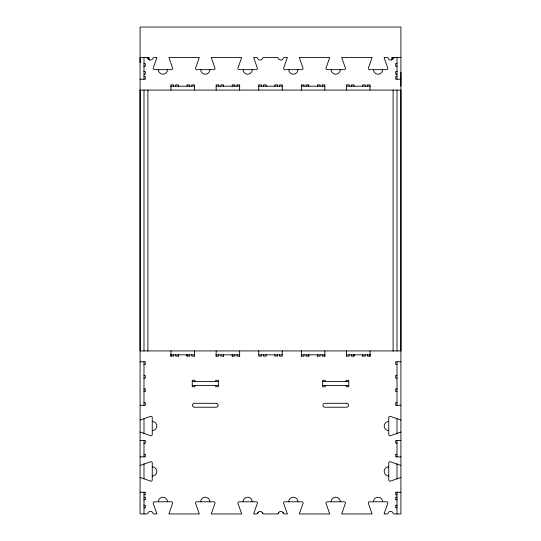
<?xml version="1.0" encoding="UTF-8"?>
<svg xmlns="http://www.w3.org/2000/svg" width="541" height="541" viewBox="0 0 541 541"><rect width="100%" height="100%" fill="white"/><g stroke="black" fill="none" stroke-linecap="round" stroke-linejoin="round"><path stroke-width="0.81" d="M140.078 62.695L140.078 57.481L149.208 57.481L149.208 60.092M173.553 354.835L173.553 356.14L170.949 356.14L170.949 354.653M175.73 354.835L175.73 356.14L178.334 356.14L178.334 354.653M189.641 354.835L189.641 356.14L187.03 356.14L187.03 354.653M191.812 354.835L191.812 356.14L194.422 356.14L194.422 354.653M218.767 354.835L218.767 356.14L216.157 356.14L216.157 354.653M220.938 354.835L220.938 356.14L223.548 356.14L223.548 354.653M234.855 354.835L234.855 356.14L232.245 356.14L232.245 354.653M237.026 354.835L237.026 356.14L239.636 356.14L239.636 354.653M303.974 354.835L303.974 356.14L301.364 356.14L301.364 354.653M306.145 354.835L306.145 356.14L308.755 356.14L308.755 354.653M320.062 354.835L320.062 356.14L317.452 356.14L317.452 354.653M322.233 354.835L322.233 356.14L324.843 356.14L324.843 354.653M349.188 354.835L349.188 356.14L346.578 356.14L346.578 354.653M351.359 354.835L351.359 356.14L353.97 356.14L353.97 354.653M365.27 354.835L365.27 356.14L362.666 356.14L362.666 354.653M367.447 354.835L367.447 356.14L370.051 356.14L370.051 354.653M400.922 86.175L400.922 72.264M400.922 57.481L400.922 27.05L140.078 27.05L140.078 513.95L146.746 513.95A1.305 1.305 0 0 0 147.97 513.078A2.61 2.61 0 0 1 152.893 513.078A1.305 1.305 0 0 0 154.124 513.95L156.87 513.95A1.305 1.305 0 0 0 156.816 513.578L153.144 503.083A1.305 1.305 0 0 1 154.449 501.778L171.402 501.778A1.305 1.305 0 0 1 172.707 503.083L169.035 513.578A1.305 1.305 0 0 0 168.981 513.95L199.237 513.95A1.305 1.305 0 0 0 199.183 513.578L195.511 503.083A1.305 1.305 0 0 1 196.816 501.778L213.769 501.778A1.305 1.305 0 0 1 215.075 503.083L211.396 513.578A1.305 1.305 0 0 0 211.342 513.95L241.604 513.95A1.305 1.305 0 0 0 241.55 513.578L237.871 503.083A1.305 1.305 0 0 1 239.176 501.778L256.13 501.778A1.305 1.305 0 0 1 257.435 503.083L253.763 513.578A1.305 1.305 0 0 0 253.709 513.95L256.461 513.95A1.305 1.305 0 0 0 257.692 513.078A2.61 2.61 0 0 1 262.608 513.078A1.305 1.305 0 0 0 263.839 513.95L277.161 513.95A1.305 1.305 0 0 0 278.392 513.078A2.61 2.61 0 0 1 283.308 513.078A1.305 1.305 0 0 0 284.539 513.95L287.291 513.95A1.305 1.305 0 0 0 287.237 513.578L283.565 503.083A1.305 1.305 0 0 1 284.87 501.778L301.824 501.778A1.305 1.305 0 0 1 303.129 503.083L299.45 513.578A1.305 1.305 0 0 0 299.396 513.95L329.658 513.95A1.305 1.305 0 0 0 329.604 513.578L325.925 503.083A1.305 1.305 0 0 1 327.231 501.778L344.184 501.778A1.305 1.305 0 0 1 345.489 503.083L341.817 513.578A1.305 1.305 0 0 0 341.763 513.95L372.019 513.95A1.305 1.305 0 0 0 371.965 513.578L368.293 503.083A1.305 1.305 0 0 1 369.598 501.778L386.551 501.778A1.305 1.305 0 0 1 387.856 503.083L384.184 513.578A1.305 1.305 0 0 0 384.13 513.95L386.876 513.95A1.305 1.305 0 0 0 388.107 513.078A2.61 2.61 0 0 1 393.03 513.078A1.305 1.305 0 0 0 394.254 513.95L400.922 513.95L400.922 57.481L391.792 57.481L391.792 60.092M257.502 513.423L258.057 512.395M278.209 513.423L278.757 512.395M143.994 63.568L145.299 63.568L145.299 66.178L143.805 66.178M397.006 63.568L395.701 63.568L395.701 66.178L397.195 66.178M143.805 71.608L145.299 71.608L145.299 74.218L143.994 74.218M397.195 71.608L395.701 71.608L395.701 74.218L397.006 74.218M143.994 76.612L145.299 76.612L145.299 79.216L140.078 79.216M397.006 76.612L395.701 76.612L395.701 79.216L400.922 79.216M170.652 86.175L194.422 86.175M216.157 86.175L239.744 86.175M258.28 86.175L282.72 86.175M301.256 86.175L324.843 86.175M346.578 86.175L370.348 86.175M170.949 354.835L194.422 354.835M216.157 354.835L239.636 354.835M258.76 354.835L282.24 354.835M301.364 354.835L324.843 354.835M346.578 354.835L370.051 354.835M140.078 361.794L145.299 361.794L145.299 364.404L143.994 364.404M400.922 361.794L395.701 361.794L395.701 364.404L397.006 364.404M143.994 375.488L145.299 375.488L145.299 378.098L143.805 378.098M397.006 375.488L395.701 375.488L395.701 378.098L397.195 378.098M192.251 381.574L218.334 381.574M322.666 381.574L348.749 381.574M192.251 385.49L218.334 385.49M322.666 385.49L348.749 385.49M143.805 388.965L145.299 388.965L145.299 391.576L143.994 391.576M397.195 388.965L395.701 388.965L395.701 391.576L397.006 391.576M143.994 402.66L145.299 402.66L145.299 405.27L140.078 405.27M397.006 402.66L395.701 402.66L395.701 405.27L400.922 405.27M140.078 440.59L145.299 440.59L145.299 443.194L143.994 443.194M400.922 440.59L395.701 440.59L395.701 443.194L397.006 443.194M143.994 454.284L145.299 454.284L145.299 456.888L140.078 456.888M397.006 454.284L395.701 454.284L395.701 456.888L400.922 456.888M140.078 492.215L145.299 492.215L145.299 494.819L143.994 494.819M400.922 492.215L395.701 492.215L395.701 494.819L397.006 494.819M143.994 497.213L145.299 497.213L145.299 499.823L143.805 499.823M397.006 497.213L395.701 497.213L395.701 499.823L397.195 499.823M143.805 505.253L145.299 505.253L145.299 507.864L143.994 507.864M397.195 505.253L395.701 505.253L395.701 507.864L397.006 507.864M282.943 512.395L283.498 513.423M262.243 512.395L262.791 513.423M397.006 57.481L397.006 79.216M397.006 90.083L397.006 350.926M397.006 361.794L397.006 405.27M397.006 418.748L397.006 433.801M397.006 440.59L397.006 456.888M397.006 463.698L397.006 478.826M397.006 492.215L397.006 513.95M393.097 57.481L393.097 58.969M393.097 90.083L393.097 351.109M370.051 90.083L370.051 84.869L367.447 84.869L367.447 86.175M370.051 350.926L370.051 356.14M365.27 86.175L365.27 84.869L362.666 84.869L362.666 86.357M362.666 354.835L362.666 356.14M353.97 86.357L353.97 84.869L351.359 84.869L351.359 86.175M353.97 354.835L353.97 356.14M349.188 86.175L349.188 84.869L346.578 84.869L346.578 90.083M346.578 350.926L346.578 356.14M346.145 381.574L346.145 380.269L348.749 380.269L348.749 386.788L346.145 386.788L346.145 385.49M325.276 381.574L325.276 380.269L322.666 380.269L322.666 386.788L325.276 386.788L325.276 385.49M324.843 90.083L324.843 84.869L322.233 84.869L322.233 86.175M324.843 350.926L324.843 356.14M320.062 86.175L320.062 84.869L317.452 84.869L317.452 86.357M317.452 354.835L317.452 356.14M308.755 86.357L308.755 84.869L306.145 84.869L306.145 86.175M308.755 354.835L308.755 356.14M303.974 86.175L303.974 84.869L301.364 84.869L301.364 90.083M301.364 350.926L301.364 356.14M282.24 90.083L282.24 84.869L279.629 84.869L279.629 86.175M282.24 350.926L282.24 356.14L279.629 356.14L279.629 354.835M277.459 86.175L277.459 84.869L274.848 84.869L274.848 86.357M277.459 354.835L277.459 356.14L274.848 356.14L274.848 354.653M266.152 86.357L266.152 84.869L263.541 84.869L263.541 86.175M266.152 354.653L266.152 356.14L263.541 356.14L263.541 354.835M261.371 86.175L261.371 84.869L258.76 84.869L258.76 90.083M261.371 354.835L261.371 356.14L258.76 356.14L258.76 350.926M239.636 90.083L239.636 84.869L237.026 84.869L237.026 86.175M239.636 350.926L239.636 356.14M234.855 86.175L234.855 84.869L232.245 84.869L232.245 86.357M232.245 354.835L232.245 356.14M223.548 86.357L223.548 84.869L220.938 84.869L220.938 86.175M223.548 354.835L223.548 356.14M218.767 86.175L218.767 84.869L216.157 84.869L216.157 90.083M216.157 350.926L216.157 356.14M215.724 381.574L215.724 380.269L218.334 380.269L218.334 386.788L215.724 386.788L215.724 385.49M194.855 381.574L194.855 380.269L192.251 380.269L192.251 386.788L194.855 386.788L194.855 385.49M194.422 90.083L194.422 84.869L191.812 84.869L191.812 86.175M194.422 350.926L194.422 356.14M189.641 86.175L189.641 84.869L187.03 84.869L187.03 86.357M187.03 354.835L187.03 356.14M178.334 86.357L178.334 84.869L175.73 84.869L175.73 86.175M178.334 354.835L178.334 356.14M173.553 86.175L173.553 84.869L170.949 84.869L170.949 90.083M170.949 350.926L170.949 356.14M147.903 57.481L147.903 58.969M147.903 90.083L147.903 351.109M143.994 57.481L143.994 79.216M143.994 90.083L143.994 350.926M143.994 361.794L143.994 405.27M143.994 418.748L143.994 433.801M143.994 440.59L143.994 456.888M143.994 463.698L143.994 478.826M143.994 492.215L143.994 513.95M146.746 57.481A1.305 1.305 0 0 1 147.788 58.009L147.97 58.354A2.61 2.61 0 0 0 152.893 58.354A1.305 1.305 0 0 1 154.124 57.481L156.87 57.481A1.305 1.305 0 0 1 156.816 57.853L153.144 68.349A1.305 1.305 0 0 0 153.529 69.275L154.449 69.654L171.402 69.654L172.322 69.275A1.305 1.305 0 0 0 172.707 68.349L169.035 57.853A1.312 1.312 0 0 1 168.981 57.481L199.237 57.481A1.305 1.305 0 0 1 199.183 57.853L195.511 68.349A1.305 1.305 0 0 0 195.889 69.275L196.816 69.654L213.769 69.654L214.689 69.275A1.305 1.305 0 0 0 215.075 68.349L211.396 57.853A1.312 1.312 0 0 1 211.342 57.481L241.604 57.481A1.305 1.305 0 0 1 241.55 57.853L237.871 68.349A1.305 1.305 0 0 0 238.256 69.275L239.176 69.654L256.13 69.654L257.056 69.275A1.305 1.305 0 0 0 257.435 68.349L253.763 57.853A1.312 1.312 0 0 1 253.709 57.481L256.461 57.481A1.305 1.305 0 0 1 257.502 58.009L257.692 58.354A2.61 2.61 0 0 0 262.608 58.354L262.791 58.009A1.305 1.305 0 0 1 263.839 57.481L277.161 57.481A1.305 1.305 0 0 1 278.209 58.009L278.392 58.354A2.61 2.61 0 0 0 283.315 58.354L283.498 58.009A1.305 1.305 0 0 1 284.539 57.481L287.291 57.481A1.305 1.305 0 0 1 287.237 57.853L283.565 68.349A1.305 1.305 0 0 0 283.944 69.275L284.87 69.654L301.824 69.654L302.744 69.275A1.305 1.305 0 0 0 303.129 68.349L299.45 57.853A1.312 1.312 0 0 1 299.396 57.481L329.658 57.481A1.305 1.305 0 0 1 329.604 57.853L325.925 68.349A1.305 1.305 0 0 0 326.311 69.275L327.231 69.654L344.184 69.654L345.111 69.275A1.305 1.305 0 0 0 345.489 68.349L341.817 57.853A1.312 1.312 0 0 1 341.763 57.481L372.019 57.481A1.305 1.305 0 0 1 371.965 57.853L368.293 68.349A1.305 1.305 0 0 0 368.678 69.275L369.598 69.654L386.551 69.654L387.471 69.275A1.305 1.305 0 0 0 387.856 68.349L384.184 57.853A1.312 1.312 0 0 1 384.13 57.481L386.876 57.481A1.305 1.305 0 0 1 387.924 58.009L388.107 58.354A2.61 2.61 0 0 0 393.03 58.354L393.212 58.009A1.305 1.305 0 0 1 394.254 57.481M297.908 69.647A4.565 4.565 0 0 1 293.344 74.218A4.565 4.565 0 0 1 288.779 69.647M340.275 69.647A4.565 4.565 0 0 1 335.711 74.218A4.565 4.565 0 0 1 331.146 69.647M382.643 69.647A4.571 4.571 0 0 1 378.071 74.218A4.571 4.571 0 0 1 373.5 69.647M167.494 69.647A4.565 4.565 0 0 1 162.922 74.218A4.565 4.565 0 0 1 158.357 69.647M209.854 69.647A4.565 4.565 0 0 1 205.289 74.218A4.565 4.565 0 0 1 200.725 69.647M252.221 69.654A4.565 4.565 0 0 1 247.656 74.218A4.565 4.565 0 0 1 243.092 69.654M400.922 432.09A1.305 1.305 0 0 0 400.55 432.144L390.054 435.816A1.305 1.305 0 0 1 388.749 434.511L388.749 417.557A1.305 1.305 0 0 1 390.054 416.252L400.55 419.924A1.305 1.305 0 0 0 400.922 419.985M400.922 465.388A1.305 1.305 0 0 1 400.55 465.334L390.054 461.662A1.305 1.305 0 0 0 388.749 462.968L388.749 479.921A1.305 1.305 0 0 0 390.054 481.226L400.55 477.554A1.305 1.305 0 0 1 400.922 477.5M388.749 476.012A4.565 4.565 0 0 1 384.184 471.448A4.565 4.565 0 0 1 388.749 466.883M140.078 477.5A1.305 1.305 0 0 1 140.45 477.554L150.946 481.226A1.305 1.305 0 0 0 152.251 479.921L152.251 462.968A1.305 1.305 0 0 0 150.946 461.662L140.45 465.334A1.305 1.305 0 0 1 140.078 465.388M152.251 466.883A4.565 4.565 0 0 1 156.816 471.448A4.565 4.565 0 0 1 152.251 476.012M140.078 432.09A1.305 1.305 0 0 1 140.45 432.144L150.946 435.816A1.305 1.305 0 0 0 152.251 434.511L152.251 417.557A1.305 1.305 0 0 0 150.946 416.252L140.45 419.924A1.305 1.305 0 0 1 140.078 419.985M152.251 421.473A4.565 4.565 0 0 1 156.816 426.038A4.565 4.565 0 0 1 152.251 430.602M388.749 430.602A4.565 4.565 0 0 1 384.184 426.038A4.565 4.565 0 0 1 388.749 421.473M373.506 501.778A4.565 4.565 0 0 1 378.071 497.213A4.565 4.565 0 0 1 382.636 501.778M331.146 501.778A4.565 4.565 0 0 1 335.711 497.213A4.565 4.565 0 0 1 340.275 501.778M288.779 501.778A4.565 4.565 0 0 1 293.344 497.213A4.565 4.565 0 0 1 297.908 501.778M243.092 501.778A4.565 4.565 0 0 1 247.656 497.213A4.565 4.565 0 0 1 252.221 501.778M200.725 501.778A4.565 4.565 0 0 1 205.289 497.213A4.565 4.565 0 0 1 209.854 501.778M158.364 501.778A4.565 4.565 0 0 1 162.929 497.213A4.565 4.565 0 0 1 167.494 501.778M140.078 90.083L140.078 350.926L400.922 350.926L400.922 90.083L140.078 90.083M216.157 403.309L194.422 403.309A1.954 1.954 0 0 0 192.468 405.27A1.954 1.954 0 0 0 194.422 407.224L216.157 407.224A1.954 1.954 0 0 0 218.118 405.27A1.954 1.954 0 0 0 216.157 403.309M346.578 403.309L324.843 403.309A1.954 1.954 0 0 0 322.882 405.27A1.954 1.954 0 0 0 324.843 407.224L346.578 407.224A1.954 1.954 0 0 0 348.532 405.27A1.954 1.954 0 0 0 346.578 403.309"/></g></svg>
